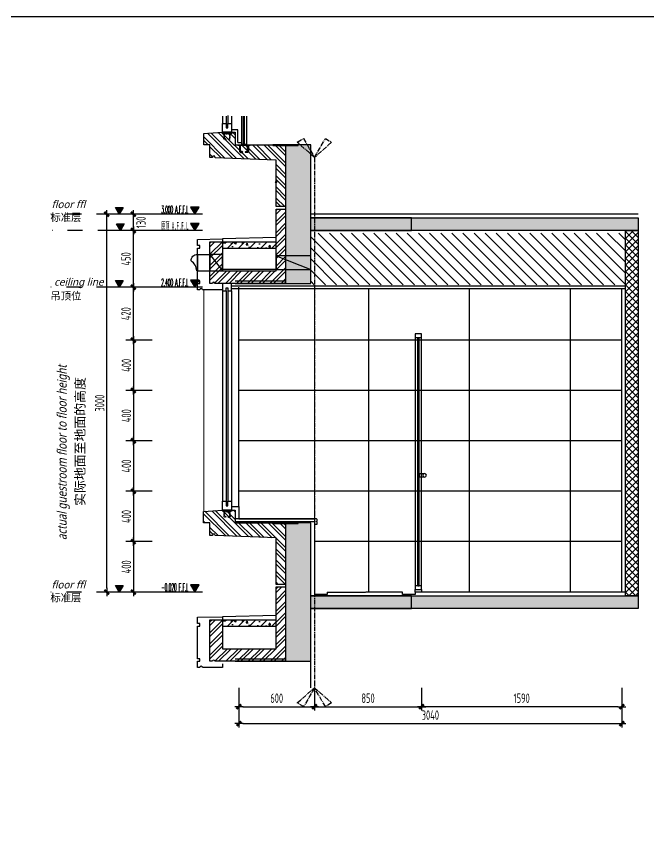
# Model space of a CAD drawing. Header units: inches. Extents: x 96003 to 270950, y -80202 to 65998.
# Drawn here: x 228364 to 233384, y 40627 to 47147 of the extents above; entities that cross this region are included whole.
import ezdxf
from ezdxf.enums import TextEntityAlignment as Align

# ---------------------------------------------------------------- set-up
doc = ezdxf.new("R2010")
doc.units = ezdxf.units.IN
doc.header["$LTSCALE"] = 10
doc.header["$MEASUREMENT"] = 0
for name, pattern in [('$0$HIDDEN', [0.375, 0.25, -0.125]), ('CENTER2', [1.125, 0.75, -0.125, 0.125, -0.125]), ('M-CENTER', [1.8, 1.2, -0.2, 0.2, -0.2])]:
    doc.linetypes.add(name, pattern=pattern)
for name, color, linetype in [('$0$LWK-建筑-立面-填充', 8, 'Continuous'), ('01', 200, 'Continuous'), ('02', 251, 'Continuous'), ('A_WALL', 4, 'Continuous'), ('B-DE-H', 8, 'Continuous'), ('ED-文字说明', 50, 'Continuous'), ('ED-造型尺寸', 44, 'Continuous'), ('EL-03', 3, 'Continuous'), ('EL-1', 1, 'Continuous'), ('EL-DIM', 50, 'Continuous'), ('EL-天花轮廓线', 100, 'Continuous'), ('EL-远看线', 30, 'Continuous'), ('FC-地面造型', 136, 'Continuous'), ('FF-FINISH【完成面】', 20, 'Continuous'), ('SBEI', 1, 'Continuous'), ('WINDOW', 3, 'Continuous'), ('铝膜', 4, 'Continuous')]:
    doc.layers.add(name, color=color, linetype=linetype)
doc.layers.add('L-立面看线', color=8, linetype='Continuous', lineweight=13)
doc.styles.add('-宋体', font='')
doc.styles.add('CCD_DIM', font='archs.shx', dxfattribs={"width": 0.7})
doc.styles.add('hz', font='simplex', dxfattribs={"width": 0.7, "bigfont": 'hztxt'})
doc.styles.add('LUCIDIA', font='')
doc.styles.add('RomanS', font='romans.shx', dxfattribs={"width": 0.9})
doc.styles.add('st', font='')
doc.styles.add('宋体', font='', dxfattribs={"height": 60})
doc.styles.get('-宋体').set_extended_font_data('SimSun')
doc.styles.get('LUCIDIA').set_extended_font_data('Lucida Sans', italic=True)
doc.styles.get('st').set_extended_font_data('SimSun')
doc.styles.get('宋体').set_extended_font_data('SimSun')
doc.linetypes.add('ZIGZAG', pattern='A,0.00254,-5.08,[131,ltypeshp.shx,S=5.08,R=0,X=-5.08,Y=0],-10.16,[131,ltypeshp.shx,S=5.08,R=180,X=5.08,Y=0],-5.08', length=20.32254)
doc.dimstyles.new('1.30', dxfattribs={"dimscale": 30, "dimtxt": 2.5, "dimasz": 1, "dimexe": 1, "dimexo": 1.5, "dimgap": 1, "dimtad": 1, "dimdec": 0, "dimrnd": 5, "dimdsep": 46, "dimtxsty": 'CCD_DIM', "dimblk": 'CCD_Dimension_Tick', "dimcen": 1, "dimclrd": 44, "dimclre": 44, "dimclrt": 2, "dimadec": 0, "dimazin": 2, "dimtfac": 1, "dimtdec": 0, "dimtix": 1, "dimtmove": 2, "dimatfit": 3, "dimldrblk": 'CCD_Dimension_Tick', "dimfxl": 5, "dimfxlon": 1, "dimtolj": 1, "dimarcsym": 0})
doc.dimstyles.new('Matrix_30内', dxfattribs={"dimscale": 30, "dimtxt": 2.5, "dimasz": 1, "dimexe": 2, "dimexo": 1.5, "dimgap": 0.6, "dimtad": 1, "dimdec": 0, "dimrnd": 1, "dimzin": 12, "dimdsep": 46, "dimtxsty": 'CCD_DIM', "dimblk": 'CCD_Dimension_Tick', "dimcen": 0.125, "dimclrd": 44, "dimclre": 44, "dimclrt": 50, "dimadec": 0, "dimazin": 0, "dimtfac": 1, "dimtdec": 0, "dimtix": 1, "dimtmove": 2, "dimatfit": 3, "dimldrblk": 'CCD_Leader_Dot', "dimfxl": 5, "dimfxlon": 1, "dimtvp": 1, "dimtolj": 1, "dimtzin": 0, "dimarcsym": 0})

# ---------------------------------------------------------------- blocks, each defined once
blk = doc.blocks.new('CCD_Dimension_Tick')
at = {"color": 0, "linetype": 'ByBlock'}
for p, q in [((-1.09, 0), (0, 0)), ((0, 0), (1.09, 0))]:
    blk.add_line(p, q, dxfattribs=at)
at = {"color": 0, "linetype": 'Continuous', "const_width": 0.608}
blk.add_lwpolyline([(-0.61, -0.61), (0.61, 0.61)], dxfattribs=at)
blk = doc.blocks.new('*D469')
at = {"layer": 'Defpoints', "color": 0, "linetype": 'ByBlock', "transparency": 16777216}
for p in [(233171.2, 42647.7), (231581.2, 42576.3), (231581.2, 41666)]:
    blk.add_point(p, dxfattribs=at)
at = {"layer": 'FC-地面造型', "color": 44, "lineweight": -2, "transparency": 16777216}
for p, q in [((231581.2, 41816), (231581.2, 41636)), ((233171.2, 41816), (233171.2, 41636)), ((233141.2, 41666), (231611.2, 41666))]:
    blk.add_line(p, q, dxfattribs=at)
at = {"layer": 'FC-地面造型', "color": 44, "linetype": 'ByBlock', "lineweight": -2, "transparency": 16777216, "xscale": 30, "yscale": 30, "zscale": 30, "rotation": 180}
blk.add_blockref('CCD_Dimension_Tick', (231581.2, 41666), dxfattribs=at)
at = {"layer": 'FC-地面造型', "color": 44, "linetype": 'ByBlock', "lineweight": -2, "transparency": 16777216, "xscale": 30, "yscale": 30, "zscale": 30}
blk.add_blockref('CCD_Dimension_Tick', (233171.2, 41666), dxfattribs=at)
at = {"layer": 'FC-地面造型', "color": 2, "linetype": 'ByBlock', "transparency": 16777216, "insert": (232376.2, 41733.5), "char_height": 75, "attachment_point": 5, "style": 'CCD_DIM'}
blk.add_mtext('\\A1;1590', dxfattribs=at)
blk = doc.blocks.new('*D470')
at = {"layer": 'Defpoints', "color": 0, "linetype": 'ByBlock', "transparency": 16777216}
for p in [(233171.2, 42021.6), (230131.2, 41816), (233171.2, 41531.6)]:
    blk.add_point(p, dxfattribs=at)
at = {"layer": 'FC-地面造型', "color": 44, "lineweight": -2, "transparency": 16777216}
for p, q in [((230131.2, 41681.6), (230131.2, 41501.6)), ((233171.2, 41681.6), (233171.2, 41501.6)), ((230161.2, 41531.6), (233141.2, 41531.6))]:
    blk.add_line(p, q, dxfattribs=at)
at = {"layer": 'FC-地面造型', "color": 44, "linetype": 'ByBlock', "lineweight": -2, "transparency": 16777216, "xscale": 30, "yscale": 30, "zscale": 30, "rotation": 180}
blk.add_blockref('CCD_Dimension_Tick', (230131.2, 41531.6), dxfattribs=at)
at = {"layer": 'FC-地面造型', "color": 44, "linetype": 'ByBlock', "lineweight": -2, "transparency": 16777216, "xscale": 30, "yscale": 30, "zscale": 30}
blk.add_blockref('CCD_Dimension_Tick', (233171.2, 41531.6), dxfattribs=at)
at = {"layer": 'FC-地面造型', "color": 2, "linetype": 'ByBlock', "transparency": 16777216, "insert": (231651.2, 41599.1), "char_height": 75, "attachment_point": 5, "style": 'CCD_DIM'}
blk.add_mtext('\\A1;3040', dxfattribs=at)
blk = doc.blocks.new('*U238')
at = {"layer": 'EL-1', "linetype": 'CENTER2', "ltscale": 5}
blk.add_lwpolyline([(-45, 2976.4), (-187, 3102.3), (-135, 3132.3), (-45, 2976.4), (45, 3132.3), (97, 3102.3), (-45, 2976.4), (-45, -1409.2), (97, -1535.1), (45, -1565.1), (-45, -1409.2), (-135, -1565.1), (-187, -1535.1), (-45, -1409.2)], dxfattribs=at)
blk = doc.blocks.new('*D471')
at = {"layer": 'Defpoints', "color": 0, "linetype": 'ByBlock', "transparency": 16777216}
for p in [(230131.2, 43215, 0), (230731.2, 42643.8), (230731.2, 41666)]:
    blk.add_point(p, dxfattribs=at)
at = {"layer": 'FC-地面造型', "color": 44, "lineweight": -2, "transparency": 16777216}
for p, q in [((230131.2, 41816), (230131.2, 41636)), ((230731.2, 41816), (230731.2, 41636)), ((230161.2, 41666), (230701.2, 41666))]:
    blk.add_line(p, q, dxfattribs=at)
at = {"layer": 'FC-地面造型', "color": 44, "linetype": 'ByBlock', "lineweight": -2, "transparency": 16777216, "xscale": 30, "yscale": 30, "zscale": 30, "rotation": 180}
blk.add_blockref('CCD_Dimension_Tick', (230131.2, 41666), dxfattribs=at)
at = {"layer": 'FC-地面造型', "color": 44, "linetype": 'ByBlock', "lineweight": -2, "transparency": 16777216, "xscale": 30, "yscale": 30, "zscale": 30}
blk.add_blockref('CCD_Dimension_Tick', (230731.2, 41666), dxfattribs=at)
at = {"layer": 'FC-地面造型', "color": 2, "linetype": 'ByBlock', "transparency": 16777216, "insert": (230431.2, 41733.5), "char_height": 75, "attachment_point": 5, "style": 'CCD_DIM'}
blk.add_mtext('\\A1;600', dxfattribs=at)
blk = doc.blocks.new('*D472')
at = {"layer": 'Defpoints', "color": 0, "linetype": 'ByBlock', "transparency": 16777216}
for p in [(230731.2, 42643.8), (231581.2, 42576.3), (231581.2, 41666)]:
    blk.add_point(p, dxfattribs=at)
at = {"layer": 'FC-地面造型', "color": 44, "lineweight": -2, "transparency": 16777216}
for p, q in [((230731.2, 41816), (230731.2, 41636)), ((231581.2, 41816), (231581.2, 41636)), ((230761.2, 41666), (231551.2, 41666))]:
    blk.add_line(p, q, dxfattribs=at)
at = {"layer": 'FC-地面造型', "color": 44, "linetype": 'ByBlock', "lineweight": -2, "transparency": 16777216, "xscale": 30, "yscale": 30, "zscale": 30, "rotation": 180}
blk.add_blockref('CCD_Dimension_Tick', (230731.2, 41666), dxfattribs=at)
at = {"layer": 'FC-地面造型', "color": 44, "linetype": 'ByBlock', "lineweight": -2, "transparency": 16777216, "xscale": 30, "yscale": 30, "zscale": 30}
blk.add_blockref('CCD_Dimension_Tick', (231581.2, 41666), dxfattribs=at)
at = {"layer": 'FC-地面造型', "color": 2, "linetype": 'ByBlock', "transparency": 16777216, "insert": (231156.2, 41733.5), "char_height": 75, "attachment_point": 5, "style": 'CCD_DIM'}
blk.add_mtext('\\A1;850', dxfattribs=at)
blk = doc.blocks.new('*D473')
at = {"layer": 'Defpoints', "color": 0, "linetype": 'ByBlock', "transparency": 16777216}
for p in [(229293, 44996.3), (229473, 44996.3), (230637, 44576.3)]:
    blk.add_point(p, dxfattribs=at)
at = {"layer": 'EL-天花轮廓线', "color": 44, "lineweight": -2, "transparency": 16777216}
for p, q in [((229428, 44996.3), (229233, 44996.3)), ((229293, 44606.3), (229293, 44966.3)), ((229443, 44576.3), (229233, 44576.3))]:
    blk.add_line(p, q, dxfattribs=at)
at = {"layer": 'EL-天花轮廓线', "color": 44, "linetype": 'ByBlock', "lineweight": -2, "transparency": 16777216, "xscale": 30, "yscale": 30, "zscale": 30}
for p, rotation in [((229293, 44996.3), 90), ((229293, 44576.3), 270)]:
    blk.add_blockref('CCD_Dimension_Tick', p, dxfattribs=dict(at, rotation=rotation))
at = {"layer": 'EL-天花轮廓线', "color": 50, "linetype": 'ByBlock', "transparency": 16777216, "insert": (229234.3, 44786.3), "char_height": 75, "attachment_point": 5, "rotation": 90, "style": 'CCD_DIM'}
blk.add_mtext('\\A1;420', dxfattribs=at)
blk = doc.blocks.new('CCD_Leader_Dot')
at = {"color": 0, "linetype": 'ByBlock'}
blk.add_line((-5, 0), (-10, 0), dxfattribs=at)
at = {"color": 0, "linetype": 'ByBlock', "const_width": 5}
blk.add_lwpolyline([(-2.5, 0, 1), (2.5, 0, 1)], format="xyb", close=True, dxfattribs=at)
blk = doc.blocks.new('*D474')
at = {"layer": 'Defpoints', "color": 0, "linetype": 'ByBlock', "transparency": 16777216}
for p in [(229293, 45576.5), (229473, 45576.5, 0), (229473, 45446.5, 0)]:
    blk.add_point(p, dxfattribs=at)
at = {"layer": 'EL-天花轮廓线', "color": 44, "lineweight": -2, "transparency": 16777216}
for p, q in [((229428, 45576.5), (229233, 45576.5)), ((229293, 45476.5), (229293, 45546.5)), ((229428, 45446.5), (229233, 45446.5))]:
    blk.add_line(p, q, dxfattribs=at)
at = {"layer": 'EL-天花轮廓线', "color": 44, "linetype": 'ByBlock', "lineweight": -2, "transparency": 16777216, "xscale": 30, "yscale": 30, "zscale": 30}
for p, rotation in [((229293, 45576.5), 90), ((229293, 45446.5), 270)]:
    blk.add_blockref('CCD_Dimension_Tick', p, dxfattribs=dict(at, rotation=rotation))
at = {"layer": 'EL-天花轮廓线', "color": 50, "linetype": 'ByBlock', "transparency": 16777216, "insert": (229353.7, 45511.5), "char_height": 75, "attachment_point": 5, "rotation": 90, "style": 'CCD_DIM'}
blk.add_mtext('\\A1;130', dxfattribs=at)
blk = doc.blocks.new('*D475')
at = {"layer": 'Defpoints', "color": 0, "linetype": 'ByBlock', "transparency": 16777216}
for p in [(229081.6, 45576.3), (229473, 45576.3), (229473, 42576.3)]:
    blk.add_point(p, dxfattribs=at)
at = {"layer": 'EL-天花轮廓线', "color": 44, "lineweight": -2, "transparency": 16777216}
for p, q in [((229231.6, 45576.3), (229021.6, 45576.3)), ((229081.6, 42606.3), (229081.6, 45546.3)), ((229231.6, 42576.3), (229021.6, 42576.3))]:
    blk.add_line(p, q, dxfattribs=at)
at = {"layer": 'EL-天花轮廓线', "color": 44, "linetype": 'ByBlock', "lineweight": -2, "transparency": 16777216, "xscale": 30, "yscale": 30, "zscale": 30}
for p, rotation in [((229081.6, 45576.3), 90), ((229081.6, 42576.3), 270)]:
    blk.add_blockref('CCD_Dimension_Tick', p, dxfattribs=dict(at, rotation=rotation))
at = {"layer": 'EL-天花轮廓线', "color": 50, "linetype": 'ByBlock', "transparency": 16777216, "insert": (229026.1, 44076.3), "char_height": 75, "attachment_point": 5, "rotation": 90, "style": 'CCD_DIM'}
blk.add_mtext('\\A1;3000', dxfattribs=at)
blk = doc.blocks.new('ELEVATION')
blk.add_hatch(color=256).paths.add_polyline_path([(4.17, 2.47), (2.7, 0), (1.23, 2.47)])
blk.add_line((0, 0), (14.67, 0))
blk.add_lwpolyline([(4.17, 2.47), (2.7, 0), (1.23, 2.47)], close=True)
at = {"style": 'hz', "width": 0.444477}
blk.add_attdef('ELEV', text='', height=2.5, dxfattribs=at).set_placement((4.89, 0.32), (14.26, 0.32), align=Align.FIT)
blk = doc.blocks.new('A$C2E6F40A5')
blk.add_hatch(color=256).paths.add_polyline_path([(40, 69.3), (-40, 69.3), (0, 0)])
at = {"color": 0}
blk.add_lwpolyline([(40, 69.3), (-40, 69.3), (0, 0), (40, 69.3)], dxfattribs=at)
blk = doc.blocks.new('20150428.1023048')
at = {"layer": 'ED-造型尺寸', "color": 250, "linetype": 'M-CENTER', "ltscale": 2}
blk.add_line((21.19, 0, 0), (-14.89, 0, 0), dxfattribs=at)
at = {"layer": 'ED-造型尺寸', "xscale": -0.0256, "yscale": 0.0256, "zscale": 0.0256}
blk.add_blockref('A$C2E6F40A5', (3.19, 0, 0), dxfattribs=at)
blk = doc.blocks.new('*D476')
at = {"layer": 'Defpoints', "color": 0, "linetype": 'ByBlock', "transparency": 16777216}
for p in [(229293, 45446.5), (229473, 45446.5, 0), (229473, 44996.3, 0)]:
    blk.add_point(p, dxfattribs=at)
at = {"layer": 'EL-天花轮廓线', "color": 44, "lineweight": -2, "transparency": 16777216}
for p, q in [((229428, 45446.5), (229233, 45446.5)), ((229293, 45026.3), (229293, 45416.5)), ((229428, 44996.3), (229233, 44996.3))]:
    blk.add_line(p, q, dxfattribs=at)
at = {"layer": 'EL-天花轮廓线', "color": 44, "linetype": 'ByBlock', "lineweight": -2, "transparency": 16777216, "xscale": 30, "yscale": 30, "zscale": 30}
for p, rotation in [((229293, 45446.5), 90), ((229293, 44996.3), 270)]:
    blk.add_blockref('CCD_Dimension_Tick', p, dxfattribs=dict(at, rotation=rotation))
at = {"layer": 'EL-天花轮廓线', "color": 50, "linetype": 'ByBlock', "transparency": 16777216, "insert": (229234.3, 45221.4), "char_height": 75, "attachment_point": 5, "rotation": 90, "style": 'CCD_DIM'}
blk.add_mtext('\\A1;450', dxfattribs=at)
blk = doc.blocks.new('*D477')
at = {"layer": 'Defpoints', "color": 0, "linetype": 'ByBlock', "transparency": 16777216}
for p in [(230906.6, 44576.3), (229293, 44176.3), (230906.6, 44176.3)]:
    blk.add_point(p, dxfattribs=at)
at = {"layer": 'EL-天花轮廓线', "color": 44, "lineweight": -2, "transparency": 16777216}
for p, q in [((229443, 44576.3), (229233, 44576.3)), ((229293, 44546.3), (229293, 44206.3)), ((229443, 44176.3), (229233, 44176.3))]:
    blk.add_line(p, q, dxfattribs=at)
at = {"layer": 'EL-天花轮廓线', "color": 44, "linetype": 'ByBlock', "lineweight": -2, "transparency": 16777216, "xscale": 30, "yscale": 30, "zscale": 30}
for p, rotation in [((229293, 44576.3), 90), ((229293, 44176.3), 270)]:
    blk.add_blockref('CCD_Dimension_Tick', p, dxfattribs=dict(at, rotation=rotation))
at = {"layer": 'EL-天花轮廓线', "color": 50, "linetype": 'ByBlock', "transparency": 16777216, "insert": (229237.5, 44376.3), "char_height": 75, "attachment_point": 5, "rotation": 90, "style": 'CCD_DIM'}
blk.add_mtext('\\A1;400', dxfattribs=at)
blk = doc.blocks.new('*D478')
at = {"layer": 'Defpoints', "color": 0, "linetype": 'ByBlock', "transparency": 16777216}
for p in [(230906.6, 44176.3), (229293, 43776.3), (230731.2, 43776.3)]:
    blk.add_point(p, dxfattribs=at)
at = {"layer": 'EL-天花轮廓线', "color": 44, "lineweight": -2, "transparency": 16777216}
for p, q in [((229443, 44176.3), (229233, 44176.3)), ((229293, 44146.3), (229293, 43806.3)), ((229443, 43776.3), (229233, 43776.3))]:
    blk.add_line(p, q, dxfattribs=at)
at = {"layer": 'EL-天花轮廓线', "color": 44, "linetype": 'ByBlock', "lineweight": -2, "transparency": 16777216, "xscale": 30, "yscale": 30, "zscale": 30}
for p, rotation in [((229293, 44176.3), 90), ((229293, 43776.3), 270)]:
    blk.add_blockref('CCD_Dimension_Tick', p, dxfattribs=dict(at, rotation=rotation))
at = {"layer": 'EL-天花轮廓线', "color": 50, "linetype": 'ByBlock', "transparency": 16777216, "insert": (229237.5, 43976.3), "char_height": 75, "attachment_point": 5, "rotation": 90, "style": 'CCD_DIM'}
blk.add_mtext('\\A1;400', dxfattribs=at)
blk = doc.blocks.new('*D479')
at = {"layer": 'Defpoints', "color": 0, "linetype": 'ByBlock', "transparency": 16777216}
for p in [(230731.2, 43776.3), (229293, 43376.3), (230731.2, 43376.3)]:
    blk.add_point(p, dxfattribs=at)
at = {"layer": 'EL-天花轮廓线', "color": 44, "lineweight": -2, "transparency": 16777216}
for p, q in [((229443, 43776.3), (229233, 43776.3)), ((229293, 43746.3), (229293, 43406.3)), ((229443, 43376.3), (229233, 43376.3))]:
    blk.add_line(p, q, dxfattribs=at)
at = {"layer": 'EL-天花轮廓线', "color": 44, "linetype": 'ByBlock', "lineweight": -2, "transparency": 16777216, "xscale": 30, "yscale": 30, "zscale": 30}
for p, rotation in [((229293, 43776.3), 90), ((229293, 43376.3), 270)]:
    blk.add_blockref('CCD_Dimension_Tick', p, dxfattribs=dict(at, rotation=rotation))
at = {"layer": 'EL-天花轮廓线', "color": 50, "linetype": 'ByBlock', "transparency": 16777216, "insert": (229237.5, 43576.3), "char_height": 75, "attachment_point": 5, "rotation": 90, "style": 'CCD_DIM'}
blk.add_mtext('\\A1;400', dxfattribs=at)
blk = doc.blocks.new('*D480')
at = {"layer": 'Defpoints', "color": 0, "linetype": 'ByBlock', "transparency": 16777216}
for p in [(230731.2, 43376.3), (229293, 42976.3), (231160.6, 42976.3)]:
    blk.add_point(p, dxfattribs=at)
at = {"layer": 'EL-天花轮廓线', "color": 44, "lineweight": -2, "transparency": 16777216}
for p, q in [((229443, 43376.3), (229233, 43376.3)), ((229293, 43346.3), (229293, 43006.3)), ((229443, 42976.3), (229233, 42976.3))]:
    blk.add_line(p, q, dxfattribs=at)
at = {"layer": 'EL-天花轮廓线', "color": 44, "linetype": 'ByBlock', "lineweight": -2, "transparency": 16777216, "xscale": 30, "yscale": 30, "zscale": 30}
for p, rotation in [((229293, 43376.3), 90), ((229293, 42976.3), 270)]:
    blk.add_blockref('CCD_Dimension_Tick', p, dxfattribs=dict(at, rotation=rotation))
at = {"layer": 'EL-天花轮廓线', "color": 50, "linetype": 'ByBlock', "transparency": 16777216, "insert": (229237.5, 43176.3), "char_height": 75, "attachment_point": 5, "rotation": 90, "style": 'CCD_DIM'}
blk.add_mtext('\\A1;400', dxfattribs=at)
blk = doc.blocks.new('*D481')
at = {"layer": 'Defpoints', "color": 0, "linetype": 'ByBlock', "transparency": 16777216}
for p in [(231160.6, 42976.3), (229293, 42576.3), (231160.6, 42576.3)]:
    blk.add_point(p, dxfattribs=at)
at = {"layer": 'EL-天花轮廓线', "color": 44, "lineweight": -2, "transparency": 16777216}
for p, q in [((229443, 42976.3), (229233, 42976.3)), ((229293, 42946.3), (229293, 42606.3)), ((229443, 42576.3), (229233, 42576.3))]:
    blk.add_line(p, q, dxfattribs=at)
at = {"layer": 'EL-天花轮廓线', "color": 44, "linetype": 'ByBlock', "lineweight": -2, "transparency": 16777216, "xscale": 30, "yscale": 30, "zscale": 30}
for p, rotation in [((229293, 42976.3), 90), ((229293, 42576.3), 270)]:
    blk.add_blockref('CCD_Dimension_Tick', p, dxfattribs=dict(at, rotation=rotation))
at = {"layer": 'EL-天花轮廓线', "color": 50, "linetype": 'ByBlock', "transparency": 16777216, "insert": (229237.5, 42776.3), "char_height": 75, "attachment_point": 5, "rotation": 90, "style": 'CCD_DIM'}
blk.add_mtext('\\A1;400', dxfattribs=at)
blk = doc.blocks.new('$0$jfgDFGDFHFuhgaerren32cht15f15dsfdsfsd121墙身-栏板-接头')
at = {"layer": '$0$LWK-建筑-立面-填充'}
h = blk.add_hatch(dxfattribs=at)
h.set_pattern_fill('ANSI32', color=8, scale=10, style=0)
h.set_pattern_definition([(45, (-118960.0216, 1725.9335), (-2.65165043, 2.65165043), []), (45, (-118958.254, 1725.9335), (-2.65165043, 2.65165043), [])])
h.paths.add_polyline_path([(41.8, 0), (-38.2, 0), (-38.2, -6), (41.8, -6)])
for points in [[(-16, 0), (-19, 0), (-19.6, 0, 0.414214), (-16, 3.6)], [(19.3, 0), (22.3, 0), (22.9, 0, -0.414214), (19.3, 3.6)]]:
    blk.add_hatch(color=4).paths.add_polyline_path(points)
at = {"color": 3}
for p, q in [((-38.2, 0), (41.8, 0)), ((-38.2, -6), (-38.2, 0)), ((41.8, 0), (41.8, -6)), ((41.8, -6), (-38.2, -6))]:
    blk.add_line(p, q, dxfattribs=at)
at = {"color": 1}
for p, q in [((-15.2, 0), (-15.2, 3.7)), ((-14.2, 0), (-14.2, 3.7)), ((-13.2, 0), (-13.2, 3.7)), ((-12.2, 0), (-12.2, 3.7)), ((-11.2, 0), (-11.2, 3.7)), ((-10.2, 0), (-10.2, 3.7)), ((-9.2, 0), (-9.2, 3.7)), ((-8.2, 0), (-8.2, 3.7)), ((-7.2, 0), (-7.2, 3.7)), ((-6.2, 0), (-6.2, 3.7)), ((-5.2, 0), (-5.2, 3.7)), ((-4.2, 0), (-4.2, 3.7)), ((-3.2, 0), (-3.2, 3.7)), ((-2.2, 0), (-2.2, 3.7)), ((-1.2, 0), (-1.2, 3.7)), ((-0.2, 0), (-0.2, 3.7)), ((0.8, 0), (0.8, 3.7)), ((1.8, 0), (1.8, 3.7)), ((2.8, 0), (2.8, 3.7)), ((3.8, 0), (3.8, 3.7)), ((4.8, 0), (4.8, 3.7)), ((5.8, 0), (5.8, 3.7)), ((6.8, 0), (6.8, 3.7)), ((7.8, 0), (7.8, 3.7)), ((8.8, 0), (8.8, 3.7)), ((9.8, 0), (9.8, 3.7)), ((10.8, 0), (10.8, 3.7)), ((11.8, 0), (11.8, 3.7)), ((12.8, 0), (12.8, 3.7)), ((13.8, 0), (13.8, 3.7)), ((14.8, 0), (14.8, 3.7)), ((15.8, 0), (15.8, 3.7)), ((16.8, 0), (16.8, 3.7)), ((17.8, 0), (17.8, 3.7)), ((18.8, 0), (18.8, 3.8)), ((-20.2, -9.7), (-20.2, -6)), ((-19.2, -9.7), (-19.2, -6)), ((-18.2, -9.7), (-18.2, -6)), ((-17.2, -9.7), (-17.2, -6)), ((-16.2, -9.7), (-16.2, -6)), ((-15.2, -9.7), (-15.2, -6)), ((-14.2, -9.7), (-14.2, -6)), ((-13.2, -9.7), (-13.2, -6)), ((-12.2, -9.7), (-12.2, -6)), ((-11.2, -9.7), (-11.2, -6)), ((-10.2, -9.7), (-10.2, -6)), ((-9.2, -9.7), (-9.2, -6)), ((-8.2, -9.7), (-8.2, -6)), ((-7.2, -9.7), (-7.2, -6)), ((-6.2, -9.7), (-6.2, -6)), ((-5.2, -9.7), (-5.2, -6)), ((-4.2, -9.7), (-4.2, -6)), ((-3.2, -9.7), (-3.2, -6)), ((-2.2, -9.7), (-2.2, -6)), ((-1.2, -9.7), (-1.2, -6)), ((-0.2, -9.7), (-0.2, -6)), ((0.8, -9.7), (0.8, -6)), ((1.8, -9.7), (1.8, -6)), ((2.8, -9.7), (2.8, -6)), ((3.8, -9.7), (3.8, -6)), ((4.8, -9.7), (4.8, -6)), ((5.8, -9.7), (5.8, -6)), ((6.8, -9.7), (6.8, -6)), ((7.8, -9.7), (7.8, -6)), ((8.8, -9.7), (8.8, -6)), ((9.8, -9.7), (9.8, -6)), ((10.8, -9.7), (10.8, -6)), ((11.8, -9.7), (11.8, -6)), ((12.8, -9.7), (12.8, -6)), ((13.8, -9.7), (13.8, -6)), ((14.8, -9.7), (14.8, -6)), ((15.8, -9.7), (15.8, -6)), ((16.8, -9.7), (16.8, -6)), ((17.8, -9.7), (17.8, -6)), ((18.8, -9.7), (18.8, -6)), ((19.8, -9.7), (19.8, -6)), ((20.8, -9.7), (20.8, -6)), ((21.8, -9.7), (21.8, -6)), ((22.8, -9.7), (22.8, -6)), ((23.8, -9.7), (23.8, -6))]:
    blk.add_line(p, q, dxfattribs=at)
at = {"color": 1, "linetype": '$0$HIDDEN', "ltscale": 0.25}
blk.add_lwpolyline([(20.5, -6, -0.414214), (26.8, -12.2), (26.8, -49.7, -0.414214), (20.5, -56), (13.7, -56, -1), (13.7, -51), (20.5, -51, 0.414214), (21.8, -49.7), (21.8, -12.2, 0.414214), (20.5, -11), (-17, -11, 0.414214), (-18.2, -12.2), (-18.2, -49.7, 0.414214), (-17, -51), (-10.1, -51, -1), (-10.1, -56), (-17, -56, -0.414214), (-23.2, -49.7), (-23.2, -12.2, -0.414214), (-17, -6)], format="xyb", dxfattribs=at)
at = {"color": 4}
for centre, start, end in [((-19.6, 3.6), 270, 0), ((22.9, 3.6), 180, 270)]:
    blk.add_arc(centre, 3.6, start, end, dxfattribs=at)
at = {"color": 1}
for centre, start, end in [((-27.6, -5.2), 321.35798, 352.60772), ((31.2, -5.2), 187.39228, 218.64202)]:
    blk.add_arc(centre, 6.57, start, end, dxfattribs=at)
blk = doc.blocks.new('A$C29FB2657')
blk.add_lwpolyline([(50, 0), (-50, 0), (-50, -6), (50, -6), (50, 0)])
for points in [[(-35.5, -6), (-35.5, -48, 0.414214), (-22.5, -61), (-14.5, -61, 1), (-14.5, -53), (-22.5, -53, -0.414214), (-27.5, -48), (-27.5, -6)], [(35.5, -6), (35.5, -48, -0.414214), (22.5, -61), (14.5, -61, -1), (14.5, -53), (22.5, -53, 0.414214), (27.5, -48), (27.5, -6)]]:
    blk.add_lwpolyline(points, format="xyb")
blk = doc.blocks.new('14')
at = {"layer": 'B-DE-H'}
h = blk.add_hatch(dxfattribs=at)
h.set_pattern_fill('金属,_O', color=256, scale=25)
h.set_pattern_definition([(45, (0, 0), (-44.194174, 44.194174), []), (45, (29.46, 0), (-44.194174, 44.194174), [])])
h.paths.add_polyline_path([(536771.5, -195952.7), (536771.5, -195462.7), (536846.5, -195462.7), (536846.5, -196052.7), (536246.5, -196052.7), (536246.5, -195722.7), (536346.5, -195722.7), (536346.5, -195952.7)])
at = {"layer": '铝膜'}
blk.add_lwpolyline([(536771.5, -195952.7), (536771.5, -195462.7), (536846.5, -195462.7), (536846.5, -196052.7), (536286.5, -196052.7, 1), (536266.5, -196052.7), (536246.5, -196052.7), (536246.5, -195722.7), (536346.5, -195722.7), (536346.5, -195952.7), (536771.5, -195952.7)], format="xyb", dxfattribs=at)
blk = doc.blocks.new('142')
at = {"layer": 'B-DE-H'}
h = blk.add_hatch(dxfattribs=at)
h.set_pattern_fill('金属,_O', color=256, scale=25)
h.set_pattern_definition([(135, (350669.75, 97199.625), (44.194174, 44.194174), []), (135, (350640.29, 97199.625), (44.194174, 44.194174), [])])
edge = h.paths.add_edge_path()
edge.add_line((513235.5, -192054.1), (513233, -192042.7))
edge.add_line((513233, -192042.7), (513218, -192042.7))
edge.add_line((513218, -192042.7), (513215.5, -192053.4))
edge.add_line((513215.5, -192053.4), (513195.5, -192052.7))
edge.add_line((513195.5, -192052.7), (513195.5, -191952.7))
edge.add_line((513195.5, -191952.7), (513145.5, -191952.7))
edge.add_line((513145.5, -191952.7), (513145.5, -191862.7))
edge.add_line((513145.5, -191862.7), (513295.5, -191852.7))
edge.add_line((513295.5, -191852.7), (513395.5, -191852.7))
edge.add_line((513395.5, -191852.7), (513395.5, -191952.7))
edge.add_line((513395.5, -191952.7), (513795.5, -191952.7))
edge.add_line((513795.5, -191952.7), (513795.5, -192442.7))
edge.add_line((513795.5, -192442.7), (513720.5, -192442.7))
edge.add_line((513720.5, -192442.7), (513720.5, -192072.7))
edge.add_line((513720.5, -192072.7), (513235.5, -192054.1))
at = {"layer": 'A_WALL', "elevation": 0}
blk.add_lwpolyline([(513235.5, -192054.1), (513233, -192042.7), (513218, -192042.7), (513215.5, -192053.4), (513195.5, -192052.7), (513195.5, -191952.7), (513145.5, -191952.7), (513145.5, -191862.7), (513295.5, -191852.7), (513395.5, -191852.7), (513395.5, -191952.7), (513795.5, -191952.7), (513795.5, -191952.7), (513795.5, -192442.7), (513720.5, -192442.7), (513720.5, -192072.7), (513235.5, -192054.1)], dxfattribs=at)
blk.add_lwpolyline([(513895.5, -191952.7), (513695.5, -191952.7), (513695.5, -191958.7), (513895.5, -191958.7)], close=True, dxfattribs=at)
blk = doc.blocks.new('ewee43')
h = blk.add_hatch(color=250)
h.dxf.hatch_style = 1
h.paths.add_polyline_path([(222824.7, 51765.5), (222824.7, 50665.5), (223024.7, 50665.5), (223024.7, 51085.5), (223824.8, 51085.5), (223824.8, 51185.5), (223024.7, 51185.5), (223024.7, 51765.5)])
h = blk.add_hatch(color=250)
h.dxf.hatch_style = 1
h.paths.add_polyline_path([(222824.7, 48765.5), (222824.7, 47665.5), (223024.7, 47665.5), (223024.7, 48085.5), (223824.8, 48085.5), (223824.8, 48185.5), (223024.7, 48185.5), (223024.7, 48765.5)])
at = {"layer": '01'}
h = blk.add_hatch(dxfattribs=at)
h.set_pattern_fill('钢筋混凝土', color=256, scale=25, style=0)
h.set_pattern_definition([(45, (-277622.5, 243690.71), (-44.194174, 44.194174), []), (50, (-277622.5, 243690.7), (179.315046, -15.688034), [18.75, -206.25]), (355, (-277622.5, 243690.7), (-34.687833, 188.048033), [15, -165]), (100.4514, (-277607.56, 243689.4), (144.627345, 172.359886), [15.93505, -175.28553]), (46.1842, (-277622.5, 243740.7), (266.81026, -41.37975), [28.125, -309.375]), (96.6356, (-277600.27, 243737.26), (233.66568, 243.52947), [23.90257, -262.92825]), (351.1842, (-277622.5, 243740.7), (233.66549, 243.52965), [22.5, -247.5]), (21, (-277597.5, 243728.2), (149.226763, -100.654723), [18.75, -206.25]), (326, (-277597.5, 243728.2), (60.82883, 181.28751), [15, -165]), (71.4514, (-277585.06, 243719.82), (210.055657, 80.632624), [15.93505, -175.28553]), (37.5, (-277622.5, 243690.71), (3.039964, 83.2234635), [0, -163, 0, -167.5, 0, -165.625]), (7.5, (-277622.5, 243690.71), (65.767384, 98.602928), [0, -95.5, 0, -159.25, 0, -63.125]), (327.5, (-277678.25, 243690.71), (133.455609, -5.638718), [0, -62.5, 0, -195, 0, -258.75]), (317.5, (-277703.25, 243690.71), (145.796542, 25.026246), [0, -81.25, 0, -129.5, 0, -183.75])])
h.paths.add_polyline_path([(222324.8, 50995.5), (222324.8, 50945.5), (222749.7, 50945.5), (222749.7, 50995.5)])
h = blk.add_hatch(dxfattribs=at)
h.set_pattern_fill('钢筋混凝土', color=256, scale=25, style=0)
h.set_pattern_definition([(45, (-277622.5, 240690.71), (-44.194174, 44.194174), []), (50, (-277622.5, 240690.7), (179.315046, -15.688034), [18.75, -206.25]), (355, (-277622.5, 240690.7), (-34.687833, 188.048033), [15, -165]), (100.4514, (-277607.56, 240689.4), (144.627345, 172.359886), [15.93505, -175.28553]), (46.1842, (-277622.5, 240740.7), (266.81026, -41.37975), [28.125, -309.375]), (96.6356, (-277600.27, 240737.26), (233.66568, 243.52947), [23.90257, -262.92825]), (351.1842, (-277622.5, 240740.7), (233.66549, 243.52965), [22.5, -247.5]), (21, (-277597.5, 240728.2), (149.226763, -100.654723), [18.75, -206.25]), (326, (-277597.5, 240728.2), (60.82883, 181.28751), [15, -165]), (71.4514, (-277585.06, 240719.82), (210.055657, 80.632624), [15.93505, -175.28553]), (37.5, (-277622.5, 240690.71), (3.039964, 83.2234635), [0, -163, 0, -167.5, 0, -165.625]), (7.5, (-277622.5, 240690.71), (65.767384, 98.602928), [0, -95.5, 0, -159.25, 0, -63.125]), (327.5, (-277678.25, 240690.71), (133.455609, -5.638718), [0, -62.5, 0, -195, 0, -258.75]), (317.5, (-277703.25, 240690.71), (145.796542, 25.026246), [0, -81.25, 0, -129.5, 0, -183.75])])
h.paths.add_polyline_path([(222324.8, 47995.5), (222324.8, 47945.5), (222749.7, 47945.5), (222749.7, 47995.5)])
at = {"layer": 'B-DE-H'}
h = blk.add_hatch(dxfattribs=at)
h.set_pattern_fill('金属,_O', color=256, scale=25)
h.set_pattern_definition([(135, (59699.013, 337917.83), (44.194174, 44.194174), []), (135, (59669.55, 337917.83), (44.194174, 44.194174), [])])
edge = h.paths.add_edge_path()
edge.add_line((222264.7, 48664.1), (222262.2, 48675.5))
edge.add_line((222262.2, 48675.5), (222247.2, 48675.5))
edge.add_line((222247.2, 48675.5), (222244.7, 48664.8))
edge.add_line((222244.7, 48664.8), (222224.7, 48665.5))
edge.add_line((222224.7, 48665.5), (222224.7, 48765.5))
edge.add_line((222224.7, 48765.5), (222174.7, 48765.5))
edge.add_line((222174.7, 48765.5), (222174.7, 48855.5))
edge.add_line((222174.7, 48855.5), (222324.8, 48865.5))
edge.add_line((222324.8, 48865.5), (222424.7, 48865.5))
edge.add_line((222424.7, 48865.5), (222424.7, 48765.5))
edge.add_line((222424.7, 48765.5), (222824.7, 48765.5))
edge.add_line((222824.7, 48765.5), (222824.7, 48275.5))
edge.add_line((222824.7, 48275.5), (222749.7, 48275.5))
edge.add_line((222749.7, 48275.5), (222749.7, 48645.5))
edge.add_line((222749.7, 48645.5), (222264.7, 48664.1))
at = {"layer": '01'}
for p, q in [((222324.8, 51994.8, 0), (222324.8, 51935.5, 0)), ((222352.8, 51994.8, 0), (222352.8, 51935.5, 0)), ((222366.8, 51999.5, 0), (222366.8, 51935.5, 0)), ((222394.8, 51994.8, 0), (222394.8, 51935.5, 0)), ((222474.8, 51994.8, 0), (222474.8, 51765.5, 0)), ((222489.8, 51770.5, 0), (222489.8, 51994.8, 0)), ((222499.8, 51770.5, 0), (222499.8, 51994.8, 0)), ((222515, 51994.8, 0), (222515, 51765.5, 0)), ((222444.7, 51785.5, 0), (222474.8, 51785.5, 0)), ((222474.8, 51770.5, 0), (222515, 51770.5, 0)), ((222824.7, 51765.5), (222824.7, 50665.5)), ((223024.7, 51765.5), (222824.7, 51765.5)), ((223024.7, 51185.5), (223024.7, 51765.5)), ((223824.8, 51185.5), (223024.7, 51185.5)), ((223824.8, 51085.5), (223824.8, 51185.5)), ((223024.7, 50665.5), (223024.7, 51085.5)), ((223024.7, 51085.5), (223824.8, 51085.5)), ((222224.7, 50895.5, 0), (222324.7, 50765.5, 0)), ((222749.7, 50885.5), (223024.7, 50775.5, 0)), ((222824.7, 50665.5), (223024.7, 50665.5)), ((222824.7, 48765.5), (222824.7, 47665.5)), ((223024.7, 48765.5), (222824.7, 48765.5)), ((223024.7, 48185.5), (223024.7, 48765.5)), ((223824.8, 48185.5), (223024.7, 48185.5)), ((223824.8, 48085.5), (223824.8, 48185.5)), ((223024.7, 47665.5), (223024.7, 48085.5)), ((223024.7, 48085.5), (223824.8, 48085.5)), ((222824.7, 47665.5), (223024.7, 47665.5))]:
    blk.add_line(p, q, dxfattribs=at)
at = {"layer": '01', "elevation": 0}
for points in [[(222324.8, 51935.5), (222352.8, 51935.5), (222352.8, 51900.5), (222366.8, 51900.5), (222366.8, 51935.5), (222394.8, 51935.5), (222394.8, 51865.5), (222324.8, 51865.5)], [(222324.8, 51935.5), (222352.8, 51935.5), (222352.8, 51900.5), (222366.8, 51900.5), (222366.8, 51935.5), (222394.8, 51935.5), (222394.8, 51865.5), (222324.8, 51865.5)], [(222324.7, 50895.5), (222224.7, 50895.5), (222224.7, 50765.5), (222324.7, 50765.5)]]:
    blk.add_lwpolyline(points, close=True, dxfattribs=at)
for points in [[(222444.7, 51785.5), (222444.7, 51885.5), (222394.8, 51885.5)], [(222749.7, 51029.3), (222324.8, 51019.7)], [(222324.8, 50995.5), (222749.7, 50995.5)], [(222324.8, 50945.5), (222749.7, 50945.5)], [(222124.7, 50895.5), (222224.7, 50895.5)], [(222124.7, 50765.5), (222224.7, 50765.5)], [(222749.7, 50775.5), (222324.7, 50775.5)], [(222424.7, 50685.5), (222824.7, 50685.5)], [(222424.7, 50665.5), (222824.7, 50665.5)], [(222749.7, 48029.3), (222324.8, 48019.7)], [(222324.8, 47995.5), (222749.7, 47995.5)], [(222324.8, 47945.5), (222749.7, 47945.5)], [(222424.7, 47685.5), (222824.7, 47685.5)], [(222424.7, 47665.5), (222824.7, 47665.5)]]:
    blk.add_lwpolyline(points, dxfattribs=at)
at = {"layer": '01', "const_width": 10}
blk.add_lwpolyline([(222754.7, 51470.2, 1), (222744.7, 51470.2, 1)], format="xyb", close=True, dxfattribs=at)
blk.add_lwpolyline([(222754.7, 51470.2, 1), (222744.7, 51470.2, 1)], format="xyb", close=True, dxfattribs=at)
blk.add_lwpolyline([(222754.7, 51470.2, 1), (222744.7, 51470.2, 1)], format="xyb", close=True, dxfattribs=at)
at = {"layer": '01', "elevation": 0}
for points in [[(222324.8, 50645.5), (222324.8, 50615.5), (222164.8, 50615.5, 1), (222144.8, 50615.5), (222124.7, 50615.5), (222124.7, 50665.5), (222144.7, 50665.5), (222144.7, 50685.5), (222124.7, 50685.5), (222124.7, 50945.5), (222144.7, 50945.5), (222144.7, 50965.5), (222124.7, 50965.5), (222124.7, 51015.5), (222324.8, 51019.7), (222324.8, 50995.5)], [(222119.7, 50765.5, 0.237906), (222074.7, 50845.5, -0.414214), (222124.7, 50895.5), (222124.7, 50895.5), (222124.7, 50765.5), (222119.7, 50765.5)], [(222324.8, 47645.5), (222324.8, 47615.5), (222164.8, 47615.5, 1), (222144.8, 47615.5), (222124.7, 47615.5), (222124.7, 47665.5), (222144.7, 47665.5), (222144.7, 47685.5), (222124.7, 47685.5), (222124.7, 47945.5), (222144.7, 47945.5), (222144.7, 47965.5), (222124.7, 47965.5), (222124.7, 48015.5), (222324.8, 48019.7), (222324.8, 47995.5)]]:
    blk.add_lwpolyline(points, format="xyb", dxfattribs=at)
at = {"layer": '01'}
blk.add_lwpolyline([(223024.7, 50885.5), (222749.7, 50885.5), (222749.7, 50775.5), (223024.7, 50775.5)], close=True, dxfattribs=at)
at = {"layer": 'A_WALL', "elevation": 0}
blk.add_lwpolyline([(222264.7, 48664.1), (222262.2, 48675.5), (222247.2, 48675.5), (222244.7, 48664.8), (222224.7, 48665.5), (222224.7, 48765.5), (222174.7, 48765.5), (222174.7, 48855.5), (222324.8, 48865.5), (222424.7, 48865.5), (222424.7, 48765.5), (222824.7, 48765.5), (222824.7, 48765.5), (222824.7, 48275.5), (222749.7, 48275.5), (222749.7, 48645.5), (222264.7, 48664.1)], dxfattribs=at)
blk.add_lwpolyline([(222924.7, 48765.5), (222724.7, 48765.5), (222724.7, 48759.5), (222924.7, 48759.5)], close=True, dxfattribs=at)
at = {"layer": 'L-立面看线'}
blk.add_line((222174.8, 48855.5, 0), (222174.8, 50615.5, 0), dxfattribs=at)
at = {"layer": 'WINDOW', "color": 136}
for p, q in [((222324.8, 50607.2, 0), (222324.8, 48935.5, 0)), ((222352.8, 50607.2, 0), (222352.8, 48935.5, 0)), ((222366.8, 50607.2, 0), (222366.8, 48935.5, 0)), ((222394.8, 50607.2, 0), (222394.8, 48935.5, 0)), ((222324.8, 48994.8, 0), (222324.8, 48935.5, 0)), ((222352.8, 48994.8, 0), (222352.8, 48935.5, 0)), ((222366.8, 48999.5, 0), (222366.8, 48935.5, 0)), ((222394.8, 48994.8, 0), (222394.8, 48935.5, 0))]:
    blk.add_line(p, q, dxfattribs=at)
at = {"layer": 'WINDOW', "color": 136, "elevation": 0}
for points in [[(222324.8, 50607.2), (222352.8, 50607.2), (222352.8, 50630.5), (222366.8, 50630.5), (222366.8, 50607.2), (222394.8, 50607.2), (222394.8, 50665.5), (222324.8, 50665.5)], [(222324.8, 48935.5), (222352.8, 48935.5), (222352.8, 48900.5), (222366.8, 48900.5), (222366.8, 48935.5), (222394.8, 48935.5), (222394.8, 48865.5), (222324.8, 48865.5)], [(222324.8, 48935.5), (222352.8, 48935.5), (222352.8, 48900.5), (222366.8, 48900.5), (222366.8, 48935.5), (222394.8, 48935.5), (222394.8, 48865.5), (222324.8, 48865.5)]]:
    blk.add_lwpolyline(points, close=True, dxfattribs=at)
at = {"color": 250}
blk.add_blockref('14', (-314021.7, 246718.2, 0), dxfattribs=at)
at = {"layer": '01'}
for name, p in [('142', (-290970.7, 243718.2, 0)), ('14', (-314021.7, 243718.2, 0))]:
    blk.add_blockref(name, p, dxfattribs=at)
at = {"layer": '01', "extrusion": (0, 0, -1), "zscale": -1}
blk.add_blockref('$0$jfgDFGDFHFuhgaerren32cht15f15dsfdsfsd121墙身-栏板-接头', (-222362.6, 51865.5, 0), dxfattribs=at)
at = {"layer": '01', "xscale": -1}
blk.add_blockref('A$C29FB2657', (222494.9, 51765.5, 0), dxfattribs=at)
at = {"layer": 'WINDOW', "color": 136, "extrusion": (0, 0, -1), "zscale": -1}
blk.add_blockref('$0$jfgDFGDFHFuhgaerren32cht15f15dsfdsfsd121墙身-栏板-接头', (-222362.6, 48865.5, 0), dxfattribs=at)
blk = doc.blocks.new('A$C4C492273')
at = {"layer": 'EL-03', "elevation": 0}
blk.add_lwpolyline([(32.1, 25), (27.1, 30), (-617.9, 30), (-617.9, 10), (12.1, 10), (12.1, -10), (12.1, -10), (32.1, -10), (32.1, 7.5), (27.1, 7.5), (27.1, 12.5), (32.1, 12.5), (32.1, 25)], dxfattribs=at)
blk = doc.blocks.new('ERFFFF')
h = blk.add_hatch(color=250)
h.dxf.hatch_style = 1
h.paths.add_polyline_path([(233301.1, 45546.5), (233301.1, 45446.5), (230701.2, 45446.5), (230701.2, 45546.5)])
h = blk.add_hatch()
h.set_pattern_fill('ANSI37', color=250, scale=300, angle=-90)
h.set_pattern_definition([(225, (233759.26, 211775.273), (-26.516504, 26.516504), []), (135, (233759.26, 211775.273), (26.516504, 26.516504), [])])
h.paths.add_polyline_path([(233301.2, 42546.3), (233201.2, 42546.3), (233201.2, 45446.5), (233301.2, 45446.5)])
h = blk.add_hatch()
h.set_pattern_fill('ANSI31', color=250, scale=500)
h.set_pattern_definition([(135, (496630.586, 160421.99), (44.194174, 44.194174), [])])
h.paths.add_polyline_path([(230701.2, 45016.3), (230701.2, 45426.5), (233201.2, 45426.5), (233201.2, 45016.3)])
h = blk.add_hatch(color=250)
h.dxf.hatch_style = 1
h.paths.add_polyline_path([(233301.1, 42546.3), (233301.1, 42446.3), (230701.2, 42446.3), (230701.2, 42546.3)])
at = {"color": 5}
for p, q in [((233301.1, 45576.5), (230701.2, 45576.5)), ((230831.2, 42576.3), (231135.6, 42576.3)), ((231431.2, 42576.3), (231139, 42576.3)), ((233201.1, 42576.3), (231531.2, 42576.3))]:
    blk.add_line(p, q, dxfattribs=at)
at = {"color": 3, "linetype": 'ByBlock'}
blk.add_line((230731.2, 43066.3), (230731.2, 42556.3), dxfattribs=at)
at = {"color": 5}
blk.add_lwpolyline([(233301.2, 42546.3), (233201.2, 42546.3), (233201.2, 45446.5), (233301.2, 45446.5)], close=True, dxfattribs=at)
for points in [[(230831.2, 42576.3), (230831.2, 42556.3), (230731.2, 42556.3)], [(231531.2, 42576.3), (231531.2, 42556.3), (231431.2, 42556.3), (231431.2, 42576.3)]]:
    blk.add_lwpolyline(points, dxfattribs=at)
at = {"layer": '01'}
for p, q in [((230701.2, 42546.3), (230701.2, 43046.3)), ((230701.2, 42416.3), (230701.2, 42546.3)), ((230900.5, 42546.3), (230900.5, 42546.3)), ((230701.2, 41816.3), (230701.2, 42416.3)), ((230701.2, 42416.3), (230701.2, 42416.3))]:
    blk.add_line(p, q, dxfattribs=at)
for points in [[(233301.1, 45546.5), (233301.1, 45446.5), (230701.2, 45446.5), (230701.2, 45546.5)], [(233301.1, 42546.3), (233301.1, 42446.3), (230701.2, 42446.3), (230701.2, 42546.3)]]:
    blk.add_lwpolyline(points, close=True, dxfattribs=at)
at = {"layer": 'FC-地面造型', "color": 136, "linetype": 'ByBlock'}
for p, q in [((231160.6, 44986.3), (231160.6, 42576.3)), ((231960.6, 44986.3), (231960.6, 42576.3)), ((232760.6, 44986.3), (232760.6, 42576.3)), ((233171.2, 44576.3), (230131.2, 44576.3)), ((233171.2, 44176.3), (230131.2, 44176.3)), ((233171.2, 43776.3), (230131.2, 43776.3)), ((233171.2, 43376.3), (230131.2, 43376.3)), ((233171.2, 42976.3), (230731.2, 42976.3))]:
    blk.add_line(p, q, dxfattribs=at)
at = {"layer": 'FC-地面造型', "color": 20, "linetype": 'ByBlock'}
blk.add_line((233171.2, 42576.3), (233171.2, 44986.3), dxfattribs=at)
at = {"layer": 'FF-FINISH【完成面】', "linetype": 'ByBlock'}
for p, q in [((230131.2, 43256.5, 0), (230131.2, 44996.3)), ((230131.2, 43156.5, 0), (230731.2, 43156.5))]:
    blk.add_line(p, q, dxfattribs=at)
at = {"layer": 'FF-FINISH【完成面】', "linetype": 'ByBlock', "elevation": 0}
blk.add_lwpolyline([(230071.2, 43256.5), (230131.2, 43256.5), (230131.2, 43156.5)], dxfattribs=at)
at = {"layer": 'L-立面看线'}
blk.add_lwpolyline([(230731.2, 44996.3), (230731.2, 43066.3)], dxfattribs=at)
at = {"layer": 'SBEI', "color": 136}
blk.add_line((230071.2, 45006.3, 0), (233201.1, 45006.3), dxfattribs=at)
at = {"layer": 'SBEI', "color": 3}
blk.add_line((230071.2, 44986.3, 0), (233201.1, 44986.3), dxfattribs=at)
at = {"layer": 'FC-地面造型', "color": 20, "linetype": 'ByBlock'}
blk.add_blockref('ewee43', (7676.5, -5639), dxfattribs=at)
at = {"layer": 'FF-FINISH【完成面】', "linetype": 'ByBlock'}
blk.add_blockref('A$C4C492273', (230719.1, 43126.5, 0), dxfattribs=at)
blk = doc.blocks.new('trytru')
at = {"color": 8}
for p, q in [((128521.6, -117328.1, -6.9), (128521.6, -115358.1, 0)), ((128571.6, -115358.1, 0), (128571.6, -117328.1, -6.9))]:
    blk.add_line(p, q, dxfattribs=at)
at = {"layer": '02', "color": 250, "linetype": 'ZIGZAG'}
blk.add_line((128546.6, -117328.1, -6.9), (128546.6, -115358.1, 0), dxfattribs=at)
at = {"layer": 'EL-天花轮廓线', "color": 30, "elevation": -6.9}
for points in [[(128571.6, -115358.1), (128521.6, -115358.1), (128521.6, -115328.1), (128571.6, -115328.1)], [(128571.6, -117358.1), (128521.6, -117358.1), (128521.6, -117328.1), (128571.6, -117328.1)]]:
    blk.add_lwpolyline(points, close=True, dxfattribs=at)
at = {"layer": 'EL-远看线', "color": 12, "ltscale": 0.5, "elevation": -6.9}
for points in [[(128552.6, -115358.1), (128552.6, -117327.1), (128551.6, -117328.1), (128541.6, -117328.1), (128540.5, -117327.1), (128540.6, -115358.1)], [(128504.4, -116438.5), (128540.6, -116438.5), (128540.6, -116463.5), (128504.4, -116463.5)]]:
    blk.add_lwpolyline(points, dxfattribs=at)
at = {"layer": 'EL-远看线', "color": 12, "ltscale": 0.5}
blk.add_circle((128497.5, -116451, -6.9), 14.3, dxfattribs=at)

msp = doc.modelspace()

# ---------------------------------------------------------------- linework, layer by layer
at = {"layer": 'FC-地面造型', "color": 138, "linetype": 'ByBlock'}
msp.add_lwpolyline([(216744.7, 47146.6), (236625.7, 47146.6), (236625.7, 34107), (216744.7, 34107)], close=True, dxfattribs=at)
at = {"layer": 'FF-FINISH【完成面】', "linetype": 'ByBlock'}
msp.add_lwpolyline([(231531.2, 42576.3), (231531.2, 42596.3), (231581.2, 42596.3), (231581.2, 42576.3)], dxfattribs=at)

# ---------------------------------------------------------------- block references
at = {"xscale": 0.96, "yscale": 0.96, "zscale": 0.96}
msp.add_blockref('*U238', (230774.4, 43169.2), dxfattribs=at)
at = {"layer": 'ED-文字说明'}
ref = msp.add_blockref('ELEVATION', (229843.1, 45576.5), dxfattribs=dict(at, xscale=-23.04, yscale=23.04, zscale=23.04))
ref.add_attrib('ELEV', '3.000 A.F.F.L', dxfattribs={"layer": '0', "height": 60, "style": 'RomanS', "width": 0.357941}).set_placement((229514.6, 45584, 0), (229730.4, 45584, 0), align=Align.FIT)
ref = msp.add_blockref('ELEVATION', (229843.1, 45446.5), dxfattribs=dict(at, xscale=-23.04, yscale=23.04, zscale=23.04))
ref.add_attrib('ELEV', '原顶 A.F.F.L', dxfattribs={"layer": '0', "height": 60, "style": '-宋体', "width": 0.421459}).set_placement((229514.6, 45454, 0), (229730.4, 45454, 0), align=Align.FIT)
ref = msp.add_blockref('ELEVATION', (229842.9, 44996.3), dxfattribs=dict(at, xscale=-23.04, yscale=23.04, zscale=23.04))
ref.add_attrib('ELEV', '2.400 A.F.F.L', dxfattribs={"layer": '0', "height": 60, "style": 'RomanS', "width": 0.357941}).set_placement((229514.5, 45003.7, 0), (229730.2, 45003.7, 0), align=Align.FIT)
ref = msp.add_blockref('ELEVATION', (229843.1, 42576.3), dxfattribs=dict(at, xscale=-23.04, yscale=23.04, zscale=23.04))
ref.add_attrib('ELEV', '-0.020 F.F.L', dxfattribs={"layer": '0', "height": 60, "style": 'RomanS', "width": 0.361366}).set_placement((229514.6, 42583.7, 0), (229730.4, 42583.7, 0), align=Align.FIT)
at = {"layer": 'ED-造型尺寸', "xscale": 30, "yscale": 30, "zscale": 30}
for p in [(229085.6, 45576.5, 0), (229094.6, 45446.5, 0), (229085.5, 44996.3, 0), (229085.5, 42576.3, 0)]:
    msp.add_blockref('20150428.1023048', p, dxfattribs=at)
at = {"layer": 'FC-地面造型', "color": 8, "linetype": 'ByBlock', "xscale": -1}
msp.add_blockref('trytru', (360102.8, 159954.3, 6.9), dxfattribs=at)
at = {"layer": 'FF-FINISH【完成面】', "linetype": 'ByBlock'}
msp.add_blockref('ERFFFF', (0, 0), dxfattribs=at)

# ---------------------------------------------------------------- texts
at = {"layer": 'ED-文字说明'}
for s, style, p in [('ceiling line', 'LUCIDIA', (228664.3, 45008.9)), ('吊顶位', 'st', (228634.6, 44897.1))]:
    msp.add_text(s, height=60, dxfattribs=dict(at, style=style)).set_placement(p)
at = {"layer": 'ED-文字说明', "style": 'LUCIDIA', "width": 0.8}
msp.add_text('actual guestroom floor to floor height', height=75, rotation=90, dxfattribs=at).set_placement((228763.5, 42989.6))
at = {"layer": 'ED-文字说明', "style": '宋体'}
msp.add_text('实际地面至地面的高度', height=75, rotation=90, dxfattribs=at).set_placement((228907.1, 43260))
at = {"layer": 'EL-DIM', "color": 2}
for s, style, p in [('floor ffl ', 'LUCIDIA', (228643.4, 45624.6)), ('标准层', 'st', (228634.3, 45521.2)), ('floor ffl ', 'LUCIDIA', (228643.3, 42604.6)), ('标准层', 'st', (228634.1, 42501.2))]:
    msp.add_text(s, height=60, dxfattribs=dict(at, style=style)).set_placement(p)

# ---------------------------------------------------------------- dimensions: what is measured, and where the dimension line sits
at = {"layer": 'EL-天花轮廓线', "color": 136, "linetype": 'ByBlock'}
for base, p1, p2, picture, middle in [((229081.6, 45576.3), (229473, 42576.3), (229473, 45576.3), '*D475', (229026.1, 44076.3)), ((229293, 45446.5, 0), (229473, 44996.3), (229473, 45446.5), '*D476', (229234.3, 45221.4, 0)), ((229293, 44996.3), (230637, 44576.3), (229473, 44996.3), '*D473', (229234.3, 44786.3)), ((229293, 44176.3), (230906.6, 44576.3), (230906.6, 44176.3), '*D477', (229237.5, 44376.3)), ((229293, 43776.3), (230906.6, 44176.3), (230731.2, 43776.3), '*D478', (229237.5, 43976.3)), ((229293, 43376.3), (230731.2, 43776.3), (230731.2, 43376.3), '*D479', (229237.5, 43576.3)), ((229293, 42976.3), (230731.2, 43376.3), (231160.6, 42976.3), '*D480', (229237.5, 43176.3)), ((229293, 42576.3), (231160.6, 42976.3), (231160.6, 42576.3), '*D481', (229237.5, 42776.3))]:
    dim = msp.add_linear_dim(base=base, p1=p1, p2=p2, angle=90, dimstyle='Matrix_30内', dxfattribs=at)
    dim.commit()
    dim.dimension.update_dxf_attribs({"geometry": picture, "text_midpoint": middle})
dim = msp.add_linear_dim(base=(229293, 45576.5, 0), p1=(229473, 45446.5), p2=(229473, 45576.5), angle=90, dimstyle='Matrix_30内', dxfattribs=at)
dim.commit()
dim.dimension.update_dxf_attribs({"geometry": '*D474', "text_midpoint": (229353.7, 45511.5, 0), "dimtype": 160})
at = {"layer": 'FC-地面造型', "color": 138, "linetype": 'ByBlock'}
for base, p1, p2, picture, middle in [((230731.2, 41666), (230131.2, 43215, 0), (230731.2, 42643.8), '*D471', (230431.2, 41733.5)), ((231581.2, 41666), (230731.2, 42643.8), (231581.2, 42576.3), '*D472', (231156.2, 41733.5))]:
    dim = msp.add_linear_dim(base=base, p1=p1, p2=p2, dimstyle='1.30', dxfattribs=at)
    dim.commit()
    dim.dimension.update_dxf_attribs({"geometry": picture, "text_midpoint": middle})
at = {"layer": 'FC-地面造型', "color": 8, "linetype": 'ByBlock'}
for base, p1, p2, picture, middle in [((231581.2, 41666), (233171.2, 42647.7), (231581.2, 42576.3), '*D469', (232376.2, 41733.5)), ((233171.2, 41531.6), (230131.2, 41816), (233171.2, 42021.6), '*D470', (231651.2, 41599.1))]:
    dim = msp.add_linear_dim(base=base, p1=p1, p2=p2, angle=180, dimstyle='1.30', dxfattribs=at)
    dim.commit()
    dim.dimension.update_dxf_attribs({"geometry": picture, "text_midpoint": middle})

doc.saveas('drawing.dxf')
